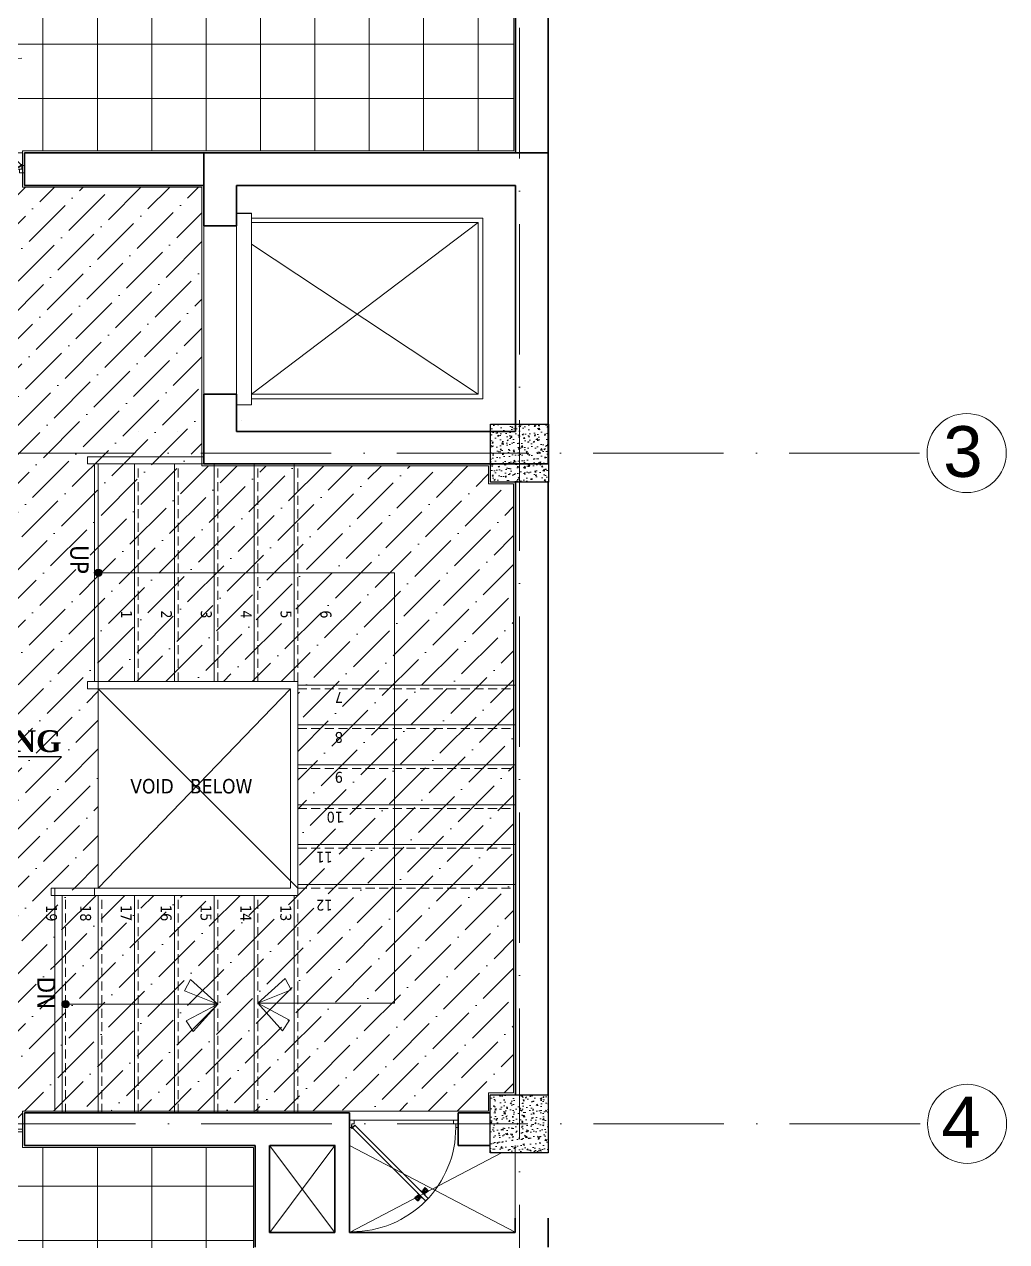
# Model space of a CAD drawing. Header units: inches. Extents: x 10755 to 33653, y -10992 to 10708.
# Drawn here: x 28651.3 to 28922.3, y -760.6 to -424.8 of the extents above; entities that cross this region are included whole.
import ezdxf

# ---------------------------------------------------------------- set-up
doc = ezdxf.new("R2010")
doc.units = ezdxf.units.IN
doc.header["$MEASUREMENT"] = 0
doc.linetypes.add('ACAD_ISO10W100', pattern=[18, 12, -3, 0, -3])
doc.linetypes.add('HIDDEN', pattern=[0.375, 0.25, -0.125])
for name, color, linetype, lineweight in [('arrow line', 54, 'Continuous', 9), ('centerline', 9, 'ACAD_ISO10W100', 5), ('col', 1, 'Continuous', 30), ('DIMINSION', 5, 'Continuous', 15), ('door', 15, 'Continuous', 18), ('hatch', 33, 'Continuous', 5), ('hatch room', 33, 'Continuous', 9), ('hatch- rcc', 252, 'Continuous', 5), ('hatch1', 9, 'Continuous', 5), ('L1 furnitures', 252, 'Continuous', 9), ('Pillar', 11, 'Continuous', 25), ('PLASTER', 50, 'Continuous', 9), ('PUERTAS', 7, 'Continuous', 0), ('railing', 33, 'Continuous', 15), ('STAIRCASE', 143, 'Continuous', 15), ('title text 1', 113, 'Continuous', 25), ('tread hidden', 200, 'HIDDEN', 9), ('wall', 1, 'Continuous', 35), ('win sec', 161, 'Continuous', 9)]:
    doc.layers.add(name, color=color, linetype=linetype, lineweight=lineweight)
doc.layers.add('T-TEXT', color=230, linetype='Continuous')
doc.layers.add('text 100', color=4, linetype='Continuous')
doc.layers.get('DIMINSION').off()
doc.styles.add('Prajwal', font='stylu.ttf', dxfattribs={"height": 9})
doc.styles.get("Standard").update_dxf_attribs({"font": 'arial.ttf'})
doc.styles.add('suren', font='times.ttf', dxfattribs={"height": 4})
pattern_1 = [(45, (14558.4345, -12144.6764), (2.9831067, 10.938058), [14.0625, -2.8125, 0, -2.8125])]

# ---------------------------------------------------------------- blocks, each defined once
blk = doc.blocks.new('EWEWRTT')
at = {"layer": 'centerline', "ltscale": 3}
for p, q in [((176719.8, -3623.43), (176719.8, -4988.85)), ((176830.19, -4119.4), (176184.84, -4119.4)), ((176830.31, -4304.4), (176184.95, -4304.4))]:
    blk.add_line(p, q, dxfattribs=at)
at = {"layer": 'centerline', "linetype": 'Continuous'}
for centre in [(176843.16, -4119.4), (176843.28, -4304.4)]:
    blk.add_circle(centre, 10.91, dxfattribs=at)
at = {"layer": 'T-TEXT', "ltscale": 100, "char_height": 14, "width": 12.944, "attachment_point": 3, "style": 'suren'}
for s, insert in [('{\\fArial|b0|i0|c0|p34;3}', (176847.57, -4111.96)), ('{\\fArial|b0|i0|c0|p34;4}', (176847.05, -4296.96))]:
    blk.add_mtext(s, dxfattribs=dict(at, insert=insert))
blk = doc.blocks.new('ETERWEWE')
at = {"layer": 'hatch- rcc', "linetype": 'Continuous', "ltscale": 30}
h = blk.add_hatch(dxfattribs=at)
h.set_pattern_fill('AR-CONC', color=256, scale=0.5, style=0)
h.set_pattern_definition([(50, (0, 0), (3.586300913, -0.313760675), [0.375, -4.125]), (355, (0, 0), (-0.69375667, 3.76096067), [0.3, -3.3]), (100.4514445, (0.299, -0.026), (2.89254423, 3.447199955), [0.31870096, -3.50571056]), (46.1842, (0, 1), (5.33620665, -0.8275964), [0.5625, -6.1875]), (96.6356355, (0.4447, 0.931), (4.67330973, 4.870593), [0.47805171, -5.2585688]), (351.184164, (0, 1), (4.67330973, 4.870593), [0.45, -4.95]), (21, (0.5, 0.75), (2.98453526, -2.013094453), [0.375, -4.125]), (326, (0.5, 0.75), (1.21657666, 3.625750225), [0.3, -3.3]), (71.4514447, (0.7487, 0.5822), (4.20111188, 1.612655764), [0.31870095, -3.50571056]), (37.5, (0, 0), (0.060799277, 1.664469269), [0, -3.26, 0, -3.35, 0, -3.3125]), (7.5, (0, 0), (1.315347687, 1.97205856), [0, -1.91, 0, -3.185, 0, -1.2625]), (327.5, (-1.115, 0), (2.669112181, -0.112774359), [0, -1.25, 0, -3.9, 0, -5.175]), (317.5, (-1.615, 0), (2.915930847, 0.50052491), [0, -1.625, 0, -2.59, 0, -3.675])])
h.paths.add_polyline_path([(159423.23, -3794.58), (159439.23, -3794.58), (159439.23, -3778.58), (159423.23, -3778.58)])
at = {"layer": 'col', "linetype": 'Continuous', "ltscale": 30}
blk.add_lwpolyline([(159423.23, -3794.58), (159423.23, -3778.58), (159439.23, -3778.58), (159439.23, -3794.58), (159423.23, -3794.58)], dxfattribs=at)
blk = doc.blocks.new('wewerrr')
at = {"layer": 'DIMINSION', "linetype": 'Continuous'}
for p in [(17288.57, -332.81), (17288.57, -332.81), (17288.49, -517.81), (17288.49, -517.81)]:
    blk.add_blockref('ETERWEWE', p, dxfattribs=at)
blk = doc.blocks.new('A$C03EF3246')
at = {"layer": 'arrow line'}
for q in [(-16.37, -1.02), (-1.99, -1.02)]:
    blk.add_line((-9.18, 6.21), q, dxfattribs=at)
for points in [[(-16.37, -1.02), (-13.34, -2.78), (-9.18, 6.21)], [(-1.99, -1.02), (-5.01, -2.78), (-9.18, 6.21)]]:
    blk.add_lwpolyline(points, dxfattribs=at)
blk = doc.blocks.new('rwewrwe')
at = {"layer": 'railing', "linetype": 'Continuous', "ltscale": 30}
blk.add_line((179366.88, -4040.04), (179367.88, -4040.04), dxfattribs=at)
at = {"layer": 'STAIRCASE', "linetype": 'Continuous', "ltscale": 30}
for p, q in [((179345.86, -4031.04), (179345.86, -4031.04)), ((179356.86, -4031.04), (179356.86, -4031.04))]:
    blk.add_line(p, q, dxfattribs=at)
at = {"layer": 'wall', "color": 7, "ltscale": 30}
for p, q in [((179363.96, -3954.19), (179363.96, -3974.31)), ((179458.96, -3954.19), (179363.96, -3954.19)), ((179458.96, -3963.19), (179458.96, -3954.19)), ((179372.96, -3963.19), (179372.96, -3974.31)), ((179372.96, -3963.19), (179449.96, -3963.19)), ((179449.96, -3963.19), (179449.96, -4031.04)), ((179458.96, -4040.04), (179458.96, -3963.19)), ((179363.96, -3974.31), (179372.96, -3974.31)), ((179363.96, -4020.79), (179363.96, -4040.04)), ((179372.96, -4020.79), (179363.96, -4020.79)), ((179372.96, -4020.79), (179372.96, -4031.04)), ((179372.96, -4031.04), (179449.96, -4031.04)), ((179458.96, -4040.04), (179363.96, -4040.04))]:
    blk.add_line(p, q, dxfattribs=at)
at = {"layer": 'wall', "color": 7}
blk.add_line((179372.96, -4020.79), (179363.96, -4020.79), dxfattribs=at)
at = {"layer": 'win sec', "color": 7}
for p, q in [((179377.14, -3970.9), (179372.96, -3970.9)), ((179377.14, -4023.75), (179377.14, -3970.9)), ((179377.14, -3972.19), (179440.96, -3972.19)), ((179440.96, -4022.04), (179440.96, -3972.19)), ((179363.96, -3974.31), (179363.96, -4021.66)), ((179372.96, -3974.31), (179372.96, -4021.66)), ((179377.14, -3973.44), (179439.71, -3973.44)), ((179377.14, -4020.79), (179439.71, -3973.44)), ((179439.71, -4020.79), (179439.71, -3973.44)), ((179377.14, -3979.44), (179439.71, -4020.79)), ((179377.14, -4020.79), (179439.71, -4020.79)), ((179377.14, -4022.04), (179440.96, -4022.04)), ((179372.96, -4023.75), (179377.14, -4023.75)), ((179374.4, -4028.04), (179374.4, -4028.03))]:
    blk.add_line(p, q, dxfattribs=at)
blk = doc.blocks.new('AEYRRR')
at = {"layer": 'door', "color": 2}
for p, q in [((190590.62, 10549.99), (190611.32, 10570.69)), ((190612.02, 10569.98), (190611.32, 10570.69)), ((190627.5, 10569.98), (190628.2, 10570.69)), ((190648.9, 10549.99), (190628.2, 10570.69)), ((190612.02, 10569.98), (190591.28, 10549.24)), ((190608.56, 10570.15), (190608.54, 10570.16)), ((190611.49, 10567.22), (190611.5, 10567.21)), ((190627.5, 10569.98), (190648.25, 10549.24)), ((190628.04, 10567.22), (190628.03, 10567.21)), ((190630.97, 10570.15), (190630.98, 10570.16)), ((190589.76, 10549.88), (190589.76, 10547.83)), ((190590.38, 10549.88), (190589.76, 10549.88)), ((190591.13, 10547.83), (190589.76, 10547.83)), ((190590.38, 10549.13), (190590.38, 10549.92)), ((190590.45, 10549.13), (190590.38, 10549.13)), ((190590.45, 10549.13), (190590.45, 10549.89)), ((190590.45, 10548.86), (190590.45, 10549.13)), ((190591.13, 10548.86), (190590.45, 10548.86)), ((190591.11, 10549.4), (190590.57, 10549.94)), ((190591.16, 10549.45), (190590.6, 10550.01)), ((190591.16, 10549.45), (190591.11, 10549.4)), ((190591.28, 10549.24), (190591.11, 10549.4)), ((190591.13, 10547.83), (190591.13, 10548.86)), ((190648.25, 10549.24), (190648.42, 10549.4)), ((190648.37, 10549.45), (190648.93, 10550.01)), ((190648.37, 10549.45), (190648.42, 10549.4)), ((190648.4, 10547.83), (190648.4, 10548.86)), ((190648.4, 10548.86), (190649.08, 10548.86)), ((190648.4, 10547.83), (190649.76, 10547.83)), ((190648.42, 10549.4), (190648.96, 10549.94)), ((190649.08, 10549.13), (190649.08, 10549.89)), ((190649.08, 10548.86), (190649.08, 10549.13)), ((190649.08, 10549.13), (190649.15, 10549.13)), ((190649.15, 10549.13), (190649.15, 10549.92)), ((190649.15, 10549.88), (190649.76, 10549.88)), ((190649.76, 10549.88), (190649.76, 10547.83))]:
    blk.add_line(p, q, dxfattribs=at)
at = {"layer": 'door', "color": 8}
for p, q in [((190608.67, 10570.29), (190608.8, 10570.42)), ((190608.81, 10570.4), (190608.8, 10570.42)), ((190609.55, 10569.64), (190608.85, 10570.39)), ((190609.67, 10569.76), (190609, 10570.53)), ((190609.77, 10569.86), (190609.12, 10570.66)), ((190609.81, 10569.91), (190609.18, 10570.7)), ((190629.71, 10569.91), (190630.35, 10570.7)), ((190629.76, 10569.86), (190630.41, 10570.66)), ((190629.85, 10569.76), (190630.53, 10570.53)), ((190629.97, 10569.64), (190630.68, 10570.39)), ((190630.71, 10570.4), (190630.73, 10570.42)), ((190630.86, 10570.29), (190630.73, 10570.42)), ((190609.05, 10569.15), (190608.26, 10569.78)), ((190609.1, 10569.19), (190608.3, 10569.84)), ((190609.2, 10569.29), (190608.43, 10569.96)), ((190608.67, 10570.29), (190608.54, 10570.16)), ((190609.32, 10569.4), (190608.57, 10570.11)), ((190609.16, 10568.62), (190609.44, 10569.06)), ((190609.38, 10569.17), (190609.28, 10569.26)), ((190609.4, 10569.19), (190609.3, 10569.28)), ((190609.34, 10568.8), (190609.51, 10569.12)), ((190609.44, 10569.23), (190609.35, 10569.33)), ((190609.51, 10569.3), (190609.41, 10569.39)), ((190609.53, 10568.99), (190609.58, 10569.19)), ((190609.66, 10569.45), (190609.57, 10569.55)), ((190609.73, 10569.52), (190609.63, 10569.61)), ((190609.69, 10569.15), (190609.65, 10569.27)), ((190609.77, 10569.56), (190609.68, 10569.66)), ((190609.81, 10569.27), (190609.69, 10569.31)), ((190609.79, 10569.58), (190609.7, 10569.68)), ((190609.97, 10569.43), (190609.77, 10569.38)), ((190610.16, 10569.62), (190609.84, 10569.45)), ((190610.34, 10569.8), (190609.9, 10569.52)), ((190609.96, 10567.82), (190610.39, 10568.1)), ((190610.14, 10568), (190610.46, 10568.17)), ((190610.33, 10568.19), (190610.53, 10568.24)), ((190610.48, 10568.35), (190610.61, 10568.32)), ((190610.48, 10567.71), (190611.12, 10566.92)), ((190610.51, 10568.04), (190610.6, 10567.94)), ((190610.53, 10568.06), (190610.62, 10567.96)), ((190610.53, 10567.76), (190611.18, 10566.96)), ((190610.57, 10568.1), (190610.67, 10568.01)), ((190610.61, 10568.48), (190610.64, 10568.35)), ((190610.62, 10567.86), (190611.3, 10567.09)), ((190610.64, 10568.17), (190610.73, 10568.08)), ((190610.77, 10568.63), (190610.72, 10568.43)), ((190610.74, 10567.98), (190611.45, 10567.23)), ((190610.96, 10568.82), (190610.79, 10568.5)), ((190610.79, 10568.32), (190610.89, 10568.23)), ((190611.14, 10569), (190610.86, 10568.57)), ((190610.86, 10568.39), (190610.95, 10568.29)), ((190610.9, 10568.43), (190611, 10568.34)), ((190610.92, 10568.45), (190611.02, 10568.36)), ((190610.98, 10568.21), (190611.73, 10567.51)), ((190611.1, 10568.34), (190611.87, 10567.66)), ((190611.2, 10568.43), (190612, 10567.78)), ((190611.25, 10568.48), (190612.04, 10567.84)), ((190611.63, 10567.33), (190611.5, 10567.21)), ((190611.63, 10567.33), (190611.75, 10567.46)), ((190611.74, 10567.47), (190611.75, 10567.46)), ((190628.28, 10568.48), (190627.49, 10567.84)), ((190628.33, 10568.43), (190627.53, 10567.78)), ((190628.43, 10568.34), (190627.65, 10567.66)), ((190627.79, 10567.47), (190627.77, 10567.46)), ((190627.9, 10567.33), (190627.77, 10567.46)), ((190628.55, 10568.21), (190627.8, 10567.51)), ((190627.9, 10567.33), (190628.03, 10567.21)), ((190628.78, 10567.98), (190628.08, 10567.23)), ((190628.9, 10567.86), (190628.22, 10567.09)), ((190629, 10567.76), (190628.35, 10566.96)), ((190628.39, 10569), (190628.67, 10568.57)), ((190629.04, 10567.71), (190628.41, 10566.92)), ((190628.61, 10568.45), (190628.51, 10568.36)), ((190628.63, 10568.43), (190628.53, 10568.34)), ((190628.57, 10568.82), (190628.73, 10568.5)), ((190628.67, 10568.39), (190628.57, 10568.29)), ((190628.74, 10568.32), (190628.64, 10568.23)), ((190628.76, 10568.63), (190628.81, 10568.43)), ((190628.89, 10568.17), (190628.79, 10568.08)), ((190628.96, 10568.1), (190628.86, 10568.01)), ((190628.91, 10568.48), (190628.88, 10568.35)), ((190629, 10568.06), (190628.91, 10567.96)), ((190629.04, 10568.35), (190628.92, 10568.32)), ((190629.02, 10568.04), (190628.93, 10567.94)), ((190629.2, 10568.19), (190629, 10568.24)), ((190629.39, 10568), (190629.07, 10568.17)), ((190629.57, 10567.82), (190629.13, 10568.1)), ((190629.19, 10569.8), (190629.62, 10569.52)), ((190629.37, 10569.62), (190629.69, 10569.45)), ((190629.56, 10569.43), (190629.76, 10569.38)), ((190629.71, 10569.27), (190629.84, 10569.31)), ((190629.73, 10569.58), (190629.83, 10569.68)), ((190629.76, 10569.56), (190629.85, 10569.66)), ((190629.8, 10569.52), (190629.89, 10569.61)), ((190629.84, 10569.15), (190629.87, 10569.27)), ((190629.87, 10569.45), (190629.96, 10569.55)), ((190630, 10568.99), (190629.95, 10569.19)), ((190630.02, 10569.3), (190630.11, 10569.39)), ((190630.19, 10568.8), (190630.02, 10569.12)), ((190630.09, 10569.23), (190630.18, 10569.33)), ((190630.37, 10568.62), (190630.09, 10569.06)), ((190630.13, 10569.19), (190630.22, 10569.28)), ((190630.15, 10569.17), (190630.25, 10569.26)), ((190630.21, 10569.4), (190630.96, 10570.11)), ((190630.33, 10569.29), (190631.1, 10569.96)), ((190630.42, 10569.19), (190631.23, 10569.84)), ((190630.48, 10569.15), (190631.27, 10569.78)), ((190630.86, 10570.29), (190630.98, 10570.16))]:
    blk.add_line(p, q, dxfattribs=at)
at = {"layer": 'door', "color": 1}
for p, q in [((190609.06, 10570.65), (190608.69, 10570.27)), ((190609.14, 10570.68), (190608.71, 10570.25)), ((190609.09, 10570.63), (190609.06, 10570.65)), ((190609.8, 10569.98), (190609.24, 10570.67)), ((190629.72, 10569.98), (190630.29, 10570.67)), ((190630.39, 10570.68), (190630.82, 10570.25)), ((190630.44, 10570.63), (190630.46, 10570.65)), ((190630.46, 10570.65), (190630.84, 10570.27)), ((190608.28, 10569.82), (190608.71, 10570.25)), ((190608.98, 10569.16), (190608.29, 10569.72)), ((190608.31, 10569.9), (190608.69, 10570.27)), ((190608.33, 10569.87), (190608.31, 10569.9)), ((190609.07, 10569.16), (190609.44, 10569.52)), ((190609.09, 10568.56), (190609.35, 10568.96)), ((190609.09, 10568.46), (190609.09, 10568.46)), ((190609.17, 10569.25), (190609.17, 10569.25)), ((190609.27, 10569.25), (190609.49, 10569.47)), ((190609.37, 10569.16), (190609.27, 10569.26)), ((190609.35, 10568.96), (190609.35, 10568.96)), ((190609.36, 10569.15), (190609.59, 10569.37)), ((190609.36, 10569.06), (190609.36, 10569.05)), ((190609.8, 10569.89), (190609.44, 10569.52)), ((190609.71, 10569.69), (190609.49, 10569.47)), ((190609.81, 10569.6), (190609.59, 10569.37)), ((190609.8, 10569.59), (190609.7, 10569.69)), ((190609.71, 10569.79), (190609.71, 10569.79)), ((190609.8, 10567.76), (190609.8, 10567.75)), ((190609.9, 10569.6), (190609.91, 10569.6)), ((190609.9, 10567.75), (190610.3, 10568.01)), ((190610.4, 10569.87), (190610, 10569.61)), ((190610, 10569.61), (190610, 10569.61)), ((190610.3, 10568.01), (190610.3, 10568.02)), ((190610.4, 10568.02), (190610.39, 10568.02)), ((190610.49, 10568.02), (190610.71, 10568.25)), ((190610.5, 10569.87), (190610.5, 10569.87)), ((190610.5, 10567.73), (190610.86, 10568.1)), ((190610.5, 10568.03), (190610.59, 10567.94)), ((190610.5, 10567.64), (190611.06, 10566.95)), ((190610.59, 10567.93), (190610.81, 10568.15)), ((190610.59, 10567.83), (190610.59, 10567.83)), ((190610.94, 10568.47), (190610.71, 10568.25)), ((190611.03, 10568.37), (190610.81, 10568.15)), ((190611.23, 10568.46), (190610.86, 10568.1)), ((190610.93, 10568.46), (190611.02, 10568.37)), ((190610.95, 10568.66), (190610.94, 10568.66)), ((190610.94, 10568.56), (190610.94, 10568.57)), ((190611.21, 10569.06), (190610.95, 10568.66)), ((190611.13, 10568.37), (190611.13, 10568.37)), ((190611.16, 10566.94), (190611.59, 10567.37)), ((190611.2, 10569.16), (190611.21, 10569.16)), ((190611.21, 10566.99), (190611.24, 10566.97)), ((190611.24, 10566.97), (190611.61, 10567.35)), ((190611.32, 10568.46), (190612.01, 10567.9)), ((190612.02, 10567.8), (190611.59, 10567.37)), ((190611.99, 10567.72), (190611.61, 10567.35)), ((190611.97, 10567.75), (190611.99, 10567.72)), ((190627.51, 10567.8), (190627.94, 10567.37)), ((190628.21, 10568.46), (190627.52, 10567.9)), ((190627.56, 10567.75), (190627.54, 10567.72)), ((190627.54, 10567.72), (190627.91, 10567.35)), ((190628.29, 10566.97), (190627.91, 10567.35)), ((190628.37, 10566.94), (190627.94, 10567.37)), ((190628.32, 10566.99), (190628.29, 10566.97)), ((190628.3, 10568.46), (190628.66, 10568.1)), ((190628.32, 10569.16), (190628.32, 10569.16)), ((190628.32, 10569.06), (190628.58, 10568.66)), ((190628.4, 10568.37), (190628.4, 10568.37)), ((190629.03, 10567.64), (190628.47, 10566.95)), ((190628.6, 10568.46), (190628.5, 10568.37)), ((190628.5, 10568.37), (190628.72, 10568.15)), ((190628.58, 10568.66), (190628.58, 10568.66)), ((190628.58, 10568.56), (190628.59, 10568.57)), ((190628.59, 10568.47), (190628.81, 10568.25)), ((190629.03, 10567.73), (190628.66, 10568.1)), ((190628.94, 10567.93), (190628.72, 10568.15)), ((190629.04, 10568.02), (190628.81, 10568.25)), ((190629.03, 10568.03), (190628.93, 10567.94)), ((190628.93, 10567.83), (190628.94, 10567.83)), ((190629.02, 10569.87), (190629.03, 10569.87)), ((190629.13, 10569.87), (190629.52, 10569.61)), ((190629.13, 10568.02), (190629.13, 10568.02)), ((190629.23, 10568.01), (190629.23, 10568.02)), ((190629.63, 10567.75), (190629.23, 10568.01)), ((190629.52, 10569.61), (190629.53, 10569.61)), ((190629.63, 10569.6), (190629.62, 10569.6)), ((190629.72, 10569.6), (190629.94, 10569.37)), ((190629.73, 10567.76), (190629.72, 10567.75)), ((190629.73, 10569.89), (190630.09, 10569.52)), ((190629.73, 10569.59), (190629.82, 10569.69)), ((190629.82, 10569.79), (190629.82, 10569.79)), ((190629.82, 10569.69), (190630.04, 10569.47)), ((190630.17, 10569.15), (190629.94, 10569.37)), ((190630.26, 10569.25), (190630.04, 10569.47)), ((190630.45, 10569.16), (190630.09, 10569.52)), ((190630.16, 10569.16), (190630.25, 10569.26)), ((190630.17, 10569.06), (190630.17, 10569.05)), ((190630.18, 10568.96), (190630.17, 10568.96)), ((190630.44, 10568.56), (190630.18, 10568.96)), ((190630.36, 10569.25), (190630.36, 10569.25)), ((190630.43, 10568.46), (190630.44, 10568.46)), ((190630.55, 10569.16), (190631.24, 10569.72)), ((190631.25, 10569.82), (190630.82, 10570.25)), ((190631.22, 10569.9), (190630.84, 10570.27)), ((190631.19, 10569.87), (190631.22, 10569.9))]:
    blk.add_line(p, q, dxfattribs=at)
at = {"layer": 'door', "color": 2}
for centre, radius in [((190590.46, 10550.02), 0.133), ((190590.46, 10550.02), 0.0643), ((190649.06, 10550.02), 0.133), ((190649.06, 10550.02), 0.0643)]:
    blk.add_circle(centre, radius, dxfattribs=at)
at = {"layer": 'door', "color": 8}
for centre, start, end in [((190590.46, 10550.02), 4.2752, 90.0333), ((190649.06, 10550.02), 89.9667, 175.7248)]:
    blk.add_arc(centre, 29.38, start, end, dxfattribs=at)
at = {"layer": 'door', "color": 1}
for centre, start, end in [((190609.19, 10570.63), 38.9236, 135), ((190630.34, 10570.63), 45, 141.0764), ((190609.02, 10569.21), 231.0764, 315), ((190609.14, 10568.51), 135, 225), ((190609.22, 10569.3), 225, 315), ((190609.41, 10569.1), 135, 219.7428), ((190609.31, 10569.01), 315, 39.7428), ((190609.66, 10569.74), 315, 45), ((190609.75, 10569.94), 315, 38.9236), ((190609.85, 10567.8), 225, 315), ((190609.86, 10569.55), 50.2572, 135), ((190609.95, 10569.65), 230.2572, 315), ((190610.35, 10567.97), 50.2572, 135), ((190610.45, 10569.82), 45, 135), ((190610.44, 10568.07), 230.2572, 315), ((190610.55, 10567.69), 135, 218.9236), ((190610.64, 10567.88), 135, 225), ((190610.99, 10568.61), 135, 219.7428), ((190610.89, 10568.52), 315, 39.7428), ((190611.08, 10568.32), 45, 135), ((190611.16, 10569.11), 315, 45), ((190611.27, 10568.41), 51.0764, 135), ((190611.97, 10567.85), 315, 51.0764), ((190627.56, 10567.85), 128.9236, 225), ((190628.25, 10568.41), 45, 128.9236), ((190628.36, 10569.11), 135, 225), ((190628.45, 10568.32), 45, 135), ((190628.64, 10568.52), 140.2572, 225), ((190628.53, 10568.61), 320.2572, 45), ((190628.89, 10567.88), 315, 45), ((190629.08, 10569.82), 45, 135), ((190628.98, 10567.69), 321.0764, 45), ((190629.09, 10568.07), 225, 309.7428), ((190629.18, 10567.97), 45, 129.7428), ((190629.58, 10569.65), 225, 309.7428), ((190629.67, 10569.55), 45, 129.7428), ((190629.68, 10567.8), 225, 315), ((190629.78, 10569.94), 141.0764, 225), ((190629.87, 10569.74), 135, 225), ((190630.22, 10569.01), 140.2572, 225), ((190630.12, 10569.1), 320.2572, 45), ((190630.31, 10569.3), 225, 315), ((190630.39, 10568.51), 315, 45), ((190630.5, 10569.21), 225, 308.9236), ((190611.11, 10566.99), 218.9236, 315), ((190628.42, 10566.99), 225, 321.0764)]:
    blk.add_arc(centre, 0.0684, start, end, dxfattribs=at)
blk = doc.blocks.new('2ft6in')
at = {"layer": 'PUERTAS', "color": 2}
for p, q in [((0.84, 2.1), (21.02, 22.28)), ((21.71, 21.6), (1.47, 1.37)), ((18.33, 21.76), (18.31, 21.77)), ((21.71, 21.6), (21.02, 22.28)), ((21.18, 18.9), (21.2, 18.89)), ((0, 2), (0, 0)), ((0.6, 2), (0, 2)), ((1.33, 0), (0, 0)), ((0.6, 1.26), (0.6, 2.04)), ((0.67, 1.26), (0.6, 1.26)), ((0.67, 1.26), (0.67, 2.01)), ((0.67, 1), (0.67, 1.26)), ((1.33, 1), (0.67, 1)), ((1.31, 1.53), (0.79, 2.06)), ((1.36, 1.58), (0.81, 2.12)), ((1.36, 1.58), (1.31, 1.53)), ((1.47, 1.37), (1.31, 1.53)), ((1.33, 0), (1.33, 1)), ((28.67, 0), (28.67, 1)), ((28.67, 1), (29.33, 1)), ((28.67, 0), (30, 0)), ((29.33, 1), (29.33, 2)), ((29.33, 2), (30, 2)), ((30, 0), (30, 2))]:
    blk.add_line(p, q, dxfattribs=at)
at = {"layer": 'PUERTAS', "color": 8}
for p, q in [((18.81, 20.78), (18.04, 21.4)), ((18.86, 20.83), (18.08, 21.46)), ((18.95, 20.92), (18.2, 21.58)), ((18.44, 21.9), (18.31, 21.77)), ((19.07, 21.03), (18.34, 21.72)), ((18.44, 21.9), (18.56, 22.02)), ((18.58, 22.01), (18.56, 22.02)), ((19.3, 21.26), (18.61, 22)), ((19.42, 21.38), (18.75, 22.14)), ((19.51, 21.48), (18.88, 22.26)), ((18.91, 20.27), (19.19, 20.69)), ((19.55, 21.53), (18.93, 22.3)), ((19.13, 20.8), (19.03, 20.9)), ((19.15, 20.82), (19.05, 20.92)), ((19.09, 20.44), (19.25, 20.76)), ((19.19, 20.87), (19.1, 20.96)), ((19.25, 20.93), (19.16, 21.02)), ((19.28, 20.63), (19.32, 20.83)), ((19.4, 21.08), (19.31, 21.17)), ((19.47, 21.15), (19.38, 21.24)), ((19.43, 20.78), (19.4, 20.9)), ((19.51, 21.19), (19.42, 21.28)), ((19.55, 20.91), (19.43, 20.94)), ((19.53, 21.21), (19.44, 21.3)), ((19.7, 21.06), (19.51, 21.01)), ((19.89, 21.24), (19.58, 21.08)), ((20.07, 21.42), (19.64, 21.15)), ((20.48, 20.28), (20.44, 20.08)), ((20.67, 20.47), (20.51, 20.15)), ((20.85, 20.64), (20.57, 20.22)), ((19.69, 19.49), (20.12, 19.76)), ((19.87, 19.67), (20.18, 19.83)), ((20.06, 19.85), (20.25, 19.9)), ((20.21, 20), (20.33, 19.97)), ((20.21, 19.38), (20.83, 18.61)), ((20.23, 19.7), (20.32, 19.61)), ((20.25, 19.72), (20.34, 19.63)), ((20.25, 19.43), (20.88, 18.65)), ((20.29, 19.76), (20.38, 19.67)), ((20.33, 20.13), (20.36, 20.01)), ((20.34, 19.53), (21, 18.77)), ((20.36, 19.83), (20.45, 19.74)), ((20.46, 19.64), (21.14, 18.91)), ((20.5, 19.98), (20.6, 19.89)), ((20.57, 20.04), (20.66, 19.95)), ((20.61, 20.09), (20.7, 19.99)), ((20.63, 20.11), (20.72, 20.01)), ((20.69, 19.87), (21.42, 19.19)), ((20.81, 19.99), (21.56, 19.33)), ((20.9, 20.08), (21.68, 19.45)), ((20.95, 20.13), (21.72, 19.51)), ((21.32, 19.01), (21.2, 18.89)), ((21.32, 19.01), (21.44, 19.14)), ((21.43, 19.15), (21.44, 19.14)), ((0, 0), (30, 0))]:
    blk.add_line(p, q, dxfattribs=at)
at = {"layer": 'PUERTAS', "color": 1}
for p, q in [((18.06, 21.44), (18.48, 21.86)), ((18.74, 20.79), (18.06, 21.34)), ((18.08, 21.51), (18.45, 21.88)), ((18.11, 21.49), (18.08, 21.51)), ((18.82, 22.25), (18.45, 21.88)), ((18.9, 22.28), (18.48, 21.86)), ((18.84, 22.23), (18.82, 22.25)), ((18.83, 20.8), (19.18, 21.15)), ((18.84, 20.21), (19.1, 20.6)), ((18.92, 20.89), (18.93, 20.88)), ((19.54, 21.59), (18.99, 22.27)), ((19.02, 20.88), (19.24, 21.1)), ((19.12, 20.8), (19.03, 20.89)), ((19.1, 20.7), (19.11, 20.69)), ((19.1, 20.6), (19.1, 20.6)), ((19.11, 20.79), (19.33, 21.01)), ((19.54, 21.5), (19.18, 21.15)), ((19.45, 21.31), (19.24, 21.1)), ((19.55, 21.22), (19.33, 21.01)), ((19.45, 21.41), (19.45, 21.41)), ((19.54, 21.22), (19.45, 21.31)), ((19.64, 21.23), (19.64, 21.23)), ((19.74, 21.24), (19.73, 21.23)), ((20.12, 21.49), (19.74, 21.24)), ((20.22, 21.48), (20.22, 21.49)), ((20.66, 20.31), (20.65, 20.31)), ((20.65, 20.21), (20.65, 20.22)), ((20.91, 20.7), (20.66, 20.31)), ((20.91, 20.8), (20.91, 20.79)), ((18.85, 20.11), (18.84, 20.12)), ((19.53, 19.43), (19.54, 19.42)), ((19.64, 19.42), (20.02, 19.67)), ((20.02, 19.67), (20.03, 19.68)), ((20.12, 19.68), (20.12, 19.68)), ((20.21, 19.69), (20.43, 19.9)), ((20.22, 19.41), (20.57, 19.76)), ((20.22, 19.69), (20.31, 19.6)), ((20.22, 19.32), (20.76, 18.64)), ((20.31, 19.6), (20.52, 19.81)), ((20.31, 19.5), (20.31, 19.5)), ((20.65, 20.12), (20.43, 19.9)), ((20.74, 20.03), (20.52, 19.81)), ((20.93, 20.11), (20.57, 19.76)), ((20.64, 20.11), (20.73, 20.02)), ((20.84, 20.02), (20.83, 20.03)), ((20.86, 18.63), (21.28, 19.05)), ((20.91, 18.68), (20.94, 18.66)), ((20.94, 18.66), (21.31, 19.03)), ((21.02, 20.12), (21.7, 19.57)), ((21.7, 19.47), (21.28, 19.05)), ((21.67, 19.4), (21.31, 19.03)), ((21.65, 19.42), (21.67, 19.4))]:
    blk.add_line(p, q, dxfattribs=at)
at = {"layer": 'PUERTAS', "color": 2}
for radius in [0.129, 0.0627]:
    blk.add_circle((0.68, 2.14), radius, dxfattribs=at)
at = {"layer": 'PUERTAS', "color": 8}
blk.add_arc((0.68, 2.14), 28.65, 359.7285, 90.0333, dxfattribs=at)
at = {"layer": 'PUERTAS', "color": 1}
for centre, start, end in [((18.78, 20.84), 231.0764, 315), ((18.89, 20.16), 135, 225), ((18.94, 22.23), 38.9236, 135), ((18.97, 20.93), 225, 315), ((19.16, 20.74), 135, 219.7428), ((19.06, 20.65), 315, 39.7428), ((19.4, 21.36), 315, 45), ((19.49, 21.55), 315, 38.9236), ((19.6, 21.18), 50.2572, 135), ((19.68, 21.28), 230.2572, 315), ((20.17, 21.44), 45, 135), ((20.7, 20.26), 135, 219.7428), ((20.6, 20.17), 315, 39.7428), ((20.87, 20.75), 315, 45), ((19.59, 19.47), 225, 315), ((20.07, 19.63), 50.2572, 135), ((20.16, 19.73), 230.2572, 315), ((20.27, 19.36), 135, 218.9236), ((20.35, 19.55), 135, 225), ((20.78, 19.98), 45, 135), ((20.82, 18.68), 218.9236, 315), ((20.98, 20.07), 51.0764, 135), ((21.65, 19.52), 315, 51.0764)]:
    blk.add_arc(centre, 0.0667, start, end, dxfattribs=at)

msp = doc.modelspace()

# ---------------------------------------------------------------- hatches: boundary and pattern name
at = {"layer": 'hatch room'}
h = msp.add_hatch(dxfattribs=at)
h.set_pattern_fill('ANSI37', color=256, scale=120, angle=45, style=0)
h.set_pattern_definition([(90, (12291.467, -12130.303), (-15, 3e-15), []), (180, (12291.467, -12130.303), (-3e-15, -15), [])])
h.paths.add_polyline_path([(28591.833, -459.741), (28461.405, -459.741), (28461.405, -734.593), (28554.452, -734.718), (28554.452, -736.593), (28571.452, -736.593), (28571.452, -734.593), (28591.833, -734.593), (28591.833, -724.593), (28571.452, -724.593), (28571.452, -719.593), (28556.952, -719.593), (28556.952, -551.602), (28571.452, -551.595), (28571.452, -469.741), (28591.833, -469.741)], flags=16)
h.paths.add_polyline_path([(28571.452, -551.595), (28556.952, -551.602), (28556.952, -719.593), (28571.452, -719.593), (28571.452, -724.593), (28591.833, -724.593), (28591.833, -729.595), (28650.833, -729.595), (28650.833, -724.597), (28659.727, -724.597), (28659.727, -663.093), (28671.735, -663.093), (28671.728, -546.093), (28700.312, -546.093), (28700.312, -469.741), (28650.833, -469.741), (28650.833, -464.741), (28591.833, -464.741), (28591.833, -469.741), (28571.452, -469.741)], flags=16)
h.paths.add_polyline_path([(28571.452, -318.593), (28554.452, -318.593), (28554.452, -335.593), (28571.452, -335.593)], flags=16)
h.paths.add_polyline_path([(28571.452, -959.593), (28554.452, -959.593), (28554.452, -976.593), (28571.452, -976.593)], flags=16)
h.paths.add_polyline_path([(28571.452, -1151.593), (28554.452, -1151.593), (28554.452, -1168.593), (28571.452, -1168.593)], flags=16)
edge = h.paths.add_edge_path()
edge.add_line((28394.452, -1168.593), (28394.452, -1151.593))
edge.add_line((28394.452, -1151.593), (28387.452, -1151.593))
edge.add_line((28387.452, -1151.593), (28387.452, -995.593))
edge.add_line((28387.452, -995.593), (28406.452, -995.593))
edge.add_line((28406.452, -995.593), (28406.452, -961.593))
edge.add_line((28406.452, -961.593), (28394.452, -961.593))
edge.add_line((28394.452, -961.593), (28394.452, -959.593))
edge.add_line((28394.452, -959.593), (28387.452, -959.593))
edge.add_line((28387.452, -959.593), (28387.452, -736.593))
edge.add_line((28387.452, -736.593), (28394.452, -736.593))
edge.add_line((28394.452, -736.593), (28394.452, -719.593))
edge.add_line((28394.452, -719.593), (28387.452, -719.593))
edge.add_line((28387.452, -719.593), (28387.452, -551.593))
edge.add_line((28387.452, -551.593), (28394.452, -551.593))
edge.add_line((28394.452, -551.593), (28394.452, -534.593))
edge.add_line((28394.452, -534.593), (28387.452, -534.593))
edge.add_line((28387.452, -534.593), (28387.452, -335.593))
edge.add_line((28387.452, -335.593), (28394.452, -335.593))
edge.add_line((28394.452, -335.593), (28394.452, -318.593))
edge.add_line((28394.452, -318.593), (28387.452, -318.593))
edge.add_line((28387.452, -318.593), (28387.452, -185.593))
edge.add_line((28387.452, -185.593), (28394.454, -185.593))
edge.add_line((28394.454, -185.593), (28394.454, -175.593))
edge.add_line((28394.454, -175.593), (28406.452, -175.593))
edge.add_line((28406.452, -175.593), (28406.452, -148.593))
edge.add_line((28406.452, -148.593), (28387.452, -148.593))
edge.add_line((28387.452, -148.593), (28387.452, -118.593))
edge.add_line((28387.452, -118.593), (28559.452, -118.593))
edge.add_line((28559.452, -118.593), (28559.452, -168.593))
edge.add_line((28559.452, -168.593), (28554.454, -168.593))
edge.add_line((28554.454, -168.593), (28554.454, -185.593))
edge.add_line((28554.454, -185.593), (28571.454, -185.593))
edge.add_line((28571.454, -185.593), (28571.454, -178.593))
edge.add_line((28571.454, -178.593), (28779.399, -178.593))
edge.add_line((28779.399, -178.593), (28779.401, -185.593))
edge.add_line((28779.401, -185.593), (28786.379, -185.593))
edge.add_line((28786.379, -185.593), (28786.395, -318.593))
edge.add_line((28786.395, -318.593), (28779.399, -318.593))
edge.add_line((28779.399, -318.593), (28779.399, -335.593))
edge.add_line((28779.399, -335.593), (28786.405, -335.598))
edge.add_line((28786.405, -335.598), (28786.312, -459.741))
edge.add_line((28786.312, -459.741), (28650.833, -459.741))
edge.add_line((28650.833, -459.741), (28650.833, -469.741))
edge.add_line((28650.833, -469.741), (28700.312, -469.741))
edge.add_line((28700.312, -469.741), (28700.312, -546.093))
edge.add_line((28700.312, -546.093), (28671.728, -546.093))
edge.add_line((28671.728, -546.093), (28671.735, -663.093))
edge.add_line((28671.735, -663.093), (28659.727, -663.093))
edge.add_line((28659.727, -663.093), (28659.727, -724.597))
edge.add_line((28659.727, -724.597), (28650.833, -724.597))
edge.add_line((28650.833, -724.597), (28650.833, -734.597))
edge.add_line((28650.833, -734.597), (28714.501, -734.597))
edge.add_line((28714.501, -734.597), (28714.501, -762.593))
edge.add_line((28714.501, -762.593), (28786.333, -762.593))
edge.add_line((28786.333, -762.593), (28786.399, -959.593))
edge.add_line((28786.399, -959.593), (28779.399, -959.593))
edge.add_line((28779.399, -959.593), (28779.399, -976.593))
edge.add_line((28779.399, -976.593), (28786.397, -976.593))
edge.add_line((28786.397, -976.593), (28786.379, -1151.593))
edge.add_line((28786.379, -1151.593), (28779.399, -1151.593))
edge.add_line((28779.399, -1151.593), (28779.399, -1168.593))
edge.add_line((28779.399, -1168.593), (28786.399, -1168.593))
edge.add_line((28786.399, -1168.593), (28786.399, -1194.641))
edge.add_line((28786.399, -1194.641), (28770.399, -1194.641))
edge.add_line((28770.399, -1194.641), (28770.401, -1205.334))
edge.add_line((28770.401, -1205.334), (28747.401, -1205.334))
edge.add_line((28747.401, -1205.334), (28747.399, -1194.64))
edge.add_line((28747.399, -1194.64), (28737.399, -1194.64))
edge.add_line((28737.399, -1194.64), (28737.399, -1214.609))
edge.add_line((28737.399, -1214.609), (28436.452, -1214.609))
edge.add_line((28436.452, -1214.609), (28436.462, -1194.64))
edge.add_line((28436.462, -1194.64), (28426.462, -1194.64))
edge.add_line((28426.462, -1194.64), (28426.452, -1205.334))
edge.add_line((28426.452, -1205.334), (28403.452, -1205.334))
edge.add_line((28403.452, -1205.334), (28403.452, -1194.64))
edge.add_line((28403.452, -1194.64), (28387.454, -1194.64))
edge.add_line((28387.454, -1194.64), (28387.454, -1168.593))
edge.add_line((28387.454, -1168.593), (28394.454, -1168.593))
h = msp.add_hatch(dxfattribs=at)
h.set_pattern_fill('ANSI36', color=256, scale=45, style=0)
h.set_pattern_definition(pattern_1)
h.paths.add_polyline_path([(28571.452, -551.595), (28556.952, -551.602), (28556.952, -719.593), (28571.452, -719.593), (28571.452, -724.593), (28591.833, -724.593), (28591.833, -729.595), (28650.833, -729.595), (28650.833, -724.597), (28659.727, -724.597), (28659.727, -663.093), (28671.735, -663.093), (28671.728, -546.093), (28700.312, -546.093), (28700.312, -469.741), (28650.833, -469.741), (28650.833, -464.741), (28591.833, -464.741), (28591.833, -469.741), (28571.452, -469.741)])
h = msp.add_hatch(dxfattribs=at)
h.set_pattern_fill('ANSI36', color=256, scale=45, style=0)
h.set_pattern_definition(pattern_1)
h.paths.add_polyline_path([(28671.638, -663.115), (28671.715, -663.117), (28671.715, -663.115)])
h.paths.add_polyline_path([(28670.727, -665.095), (28670.727, -663.113), (28659.727, -663.093), (28659.727, -724.593), (28779.32, -724.593), (28779.32, -719.595), (28786.286, -719.595), (28786.286, -551.593), (28779.399, -551.593), (28779.399, -546.593), (28700.312, -546.593), (28700.312, -546.093), (28671.73, -546.093), (28671.73, -606.079), (28671.732, -606.079), (28671.732, -606.081), (28726.728, -606.095), (28726.728, -665.095)])
at = {"layer": 'Pillar', "ltscale": 100}
h = msp.add_hatch(color=256, dxfattribs=at)
edge = h.paths.add_edge_path()
edge.add_ellipse((28671.728, -576.084), major_axis=(0.707, 0.707), ratio=1, start_angle=315, end_angle=495)
edge.add_ellipse((28671.728, -576.084), major_axis=(0.707, 0.707), ratio=1, start_angle=135, end_angle=315)
h = msp.add_hatch(color=256, dxfattribs=at)
edge = h.paths.add_edge_path()
edge.add_ellipse((28671.728, -576.086), major_axis=(0.707, 0.707), ratio=1, start_angle=135, end_angle=495)
h = msp.add_hatch(color=256, dxfattribs=at)
edge = h.paths.add_edge_path()
edge.add_ellipse((28662.727, -695.091), major_axis=(0.707, 0.707), ratio=1, start_angle=315, end_angle=495)
edge.add_ellipse((28662.727, -695.091), major_axis=(0.707, 0.707), ratio=1, start_angle=135, end_angle=315)
h = msp.add_hatch(color=256, dxfattribs=at)
edge = h.paths.add_edge_path()
edge.add_ellipse((28662.727, -695.093), major_axis=(0.707, 0.707), ratio=1, start_angle=135, end_angle=495)

# ---------------------------------------------------------------- linework, layer by layer
at = {"layer": 'arrow line'}
for p, q in [((28671.728, -576.086), (28753.433, -576.086)), ((28753.433, -576.086), (28753.433, -694.865)), ((28753.433, -694.865), (28715.727, -694.865)), ((28662.727, -695.093), (28704.727, -695.093))]:
    msp.add_line(p, q, dxfattribs=at)
at = {"layer": 'hatch', "linetype": 'Continuous', "ltscale": 30}
for p, q in [((28719.001, -734.104), (28737.001, -758.093)), ((28737.001, -734.092), (28719.085, -758.093)), ((28786.742, -758.01), (28741.001, -734.093)), ((28741.001, -758.093), (28782.937, -736.093))]:
    msp.add_line(p, q, dxfattribs=at)
at = {"layer": 'hatch1', "linetype": 'Continuous', "ltscale": 30}
for p, q in [((28671.732, -608.079), (28671.715, -663.115)), ((28724.728, -608.093), (28671.715, -663.115)), ((28726.727, -663.093), (28671.732, -608.078))]:
    msp.add_line(p, q, dxfattribs=at)
at = {"layer": 'L1 furnitures', "color": 7, "linetype": 'Continuous', "ltscale": 30}
for p, q in [((28786.742, -758.01), (28786.742, -734.084)), ((28762.742, -758.01), (28786.742, -758.01))]:
    msp.add_line(p, q, dxfattribs=at)
at = {"layer": 'Pillar', "ltscale": 100}
for centre in [(28671.728, -576.086), (28662.727, -695.093)]:
    msp.add_circle(centre, 1, dxfattribs=at)
at = {"layer": 'PLASTER'}
for points in [[(28786.405, -335.598), (28786.312, -459.741), (28650.833, -459.741), (28650.833, -469.741), (28700.312, -469.741), (28700.312, -546.093), (28671.728, -546.093), (28671.735, -663.093), (28659.727, -663.093), (28659.727, -724.597), (28650.833, -724.597), (28650.833, -734.597), (28714.501, -734.597), (28714.501, -762.593), (28786.333, -762.593), (28786.399, -959.593), (28779.399, -959.593), (28779.399, -976.593)], [(28571.452, -551.595), (28556.952, -551.602), (28556.952, -719.593), (28571.452, -719.593), (28571.452, -724.593), (28591.833, -724.593), (28591.833, -729.595), (28650.833, -729.595), (28650.833, -724.597), (28659.727, -724.597), (28659.727, -663.093), (28671.735, -663.093), (28671.728, -546.093), (28700.312, -546.093), (28700.312, -469.741), (28650.833, -469.741), (28650.833, -464.741), (28591.833, -464.741), (28591.833, -469.741), (28571.452, -469.741), (28571.452, -551.595)]]:
    msp.add_lwpolyline(points, dxfattribs=at)
for points in [[(28671.73, -546.093), (28700.312, -546.093), (28700.312, -546.593), (28779.399, -546.593), (28779.399, -551.593), (28786.286, -551.593), (28786.286, -719.595), (28779.32, -719.595), (28779.32, -724.593), (28659.727, -724.593), (28659.727, -663.093), (28671.715, -663.115), (28671.732, -606.079), (28671.73, -606.079)], [(28671.727, -606.081), (28726.728, -606.095), (28726.728, -665.095), (28670.727, -665.095), (28670.727, -663.094), (28671.715, -663.117)]]:
    msp.add_lwpolyline(points, close=True, dxfattribs=at)
at = {"layer": 'railing', "linetype": 'Continuous', "ltscale": 30}
for p, q in [((28668.728, -546.093), (28668.728, -544.093)), ((28668.728, -544.093), (28700.812, -544.093)), ((28700.812, -546.093), (28668.728, -546.093)), ((28703.728, -546.093), (28704.728, -546.093)), ((28668.728, -608.078), (28668.728, -606.078)), ((28726.728, -606.093), (28668.728, -606.078)), ((28726.727, -665.093), (28726.728, -606.093)), ((28724.728, -608.093), (28668.728, -608.078)), ((28724.727, -663.093), (28724.728, -608.093)), ((28658.727, -665.093), (28658.727, -663.093)), ((28724.727, -663.093), (28658.727, -663.093)), ((28726.727, -665.093), (28658.727, -665.093))]:
    msp.add_line(p, q, dxfattribs=at)
at = {"layer": 'STAIRCASE', "linetype": 'Continuous', "ltscale": 30}
for p, q in [((28682.715, -537.093), (28682.715, -537.093)), ((28693.715, -537.093), (28693.715, -537.093)), ((28670.728, -606.079), (28670.728, -546.093)), ((28681.728, -606.082), (28681.728, -546.093)), ((28692.728, -606.085), (28692.728, -546.093)), ((28703.728, -606.088), (28703.728, -546.093)), ((28714.728, -606.091), (28714.728, -546.093)), ((28725.728, -606.093), (28725.728, -546.093)), ((28726.728, -607.093), (28786.728, -607.093)), ((28715.728, -608.093), (28715.728, -608.091)), ((28726.727, -618.093), (28786.728, -618.093)), ((28726.727, -629.093), (28786.728, -629.093)), ((28726.727, -640.093), (28786.728, -640.093)), ((28726.727, -651.093), (28786.728, -651.093)), ((28671.727, -663.102), (28671.727, -663.093)), ((28682.727, -663.093), (28682.727, -663.093)), ((28693.727, -663.093), (28693.727, -663.093)), ((28704.727, -663.093), (28704.727, -663.093)), ((28715.727, -663.093), (28715.727, -663.093)), ((28726.727, -662.093), (28786.728, -662.093)), ((28661.727, -725.093), (28661.727, -665.093)), ((28671.727, -725.093), (28671.727, -665.093)), ((28681.727, -725.093), (28681.727, -665.093)), ((28692.727, -725.093), (28692.727, -665.093)), ((28703.727, -725.093), (28703.727, -665.093)), ((28714.727, -725.093), (28714.727, -665.093)), ((28725.727, -725.093), (28725.727, -665.093)), ((28725.926, -725.093), (28726.004, -725.093))]:
    msp.add_line(p, q, dxfattribs=at)
at = {"layer": 'tread hidden', "ltscale": 10}
for p, q in [((28671.728, -606.079), (28671.728, -546.093)), ((28682.728, -606.082), (28682.728, -546.093)), ((28693.728, -606.085), (28693.728, -546.093)), ((28704.728, -606.088), (28704.728, -546.093)), ((28715.728, -606.091), (28715.728, -546.093)), ((28726.728, -606.093), (28726.728, -546.093)), ((28726.728, -608.093), (28786.728, -608.093)), ((28726.727, -619.093), (28786.728, -619.093)), ((28726.727, -630.093), (28786.728, -630.093)), ((28726.727, -641.093), (28786.728, -641.093)), ((28726.727, -652.093), (28786.728, -652.093)), ((28726.727, -663.093), (28786.728, -663.093)), ((28662.727, -725.093), (28662.727, -665.093)), ((28672.727, -725.093), (28672.727, -665.093)), ((28682.727, -725.093), (28682.727, -665.093)), ((28693.727, -725.093), (28693.727, -665.093)), ((28704.727, -725.093), (28704.727, -665.093)), ((28715.727, -725.093), (28715.727, -665.093)), ((28726.727, -725.093), (28726.727, -665.093))]:
    msp.add_line(p, q, dxfattribs=at)
at = {"layer": 'wall', "linetype": 'Continuous', "ltscale": 30}
for p, q in [((28786.812, -460.241), (28786.906, -335.093)), ((28795.854, -335.093), (28795.812, -460.241)), ((28651.333, -469.241), (28651.333, -460.241)), ((28700.812, -460.241), (28651.333, -460.241)), ((28651.333, -469.241), (28651.333, -460.241)), ((28700.812, -460.241), (28651.333, -460.241)), ((28700.812, -469.241), (28651.333, -469.241)), ((28700.812, -469.241), (28651.333, -469.241)), ((28786.856, -479.117), (28786.855, -479.117)), ((28786.82, -720.095), (28786.785, -551.095)), ((28786.82, -719.804), (28786.792, -550.804)), ((28795.82, -720.093), (28795.785, -551.093)), ((28795.82, -719.803), (28795.792, -550.803)), ((28699.728, -725.093), (28651.333, -725.093)), ((28651.333, -725.093), (28651.333, -734.093)), ((28651.333, -725.097), (28651.333, -734.097)), ((28741.001, -725.097), (28651.333, -725.097)), ((28741.001, -725.097), (28741.001, -758.093)), ((28771.001, -734.093), (28771.001, -725.093)), ((28771.001, -725.093), (28779.82, -725.093)), ((28715.001, -734.097), (28651.333, -734.097)), ((28715.001, -734.097), (28715.001, -762.093)), ((28719.001, -734.094), (28719.001, -758.093)), ((28719.094, -734.093), (28737.093, -734.093)), ((28719.094, -734.097), (28737.093, -734.097)), ((28737.001, -734.094), (28737.001, -758.093)), ((28771.001, -734.093), (28779.82, -734.093)), ((28737.001, -740.935), (28737.001, -746.105)), ((28786.742, -754.093), (28786.742, -758.093)), ((28795.82, -754.093), (28795.82, -762.093)), ((28719.001, -758.093), (28737.001, -758.093)), ((28741.001, -758.093), (28786.742, -758.093))]:
    msp.add_line(p, q, dxfattribs=at)
at = {"layer": 'wall', "color": 7, "ltscale": 30}
for p, q in [((28700.812, -460.241), (28700.812, -480.368)), ((28709.812, -469.241), (28709.812, -480.368)), ((28700.812, -480.368), (28709.812, -480.368)), ((28700.812, -526.841), (28700.812, -546.093)), ((28709.812, -526.841), (28700.812, -526.841)), ((28709.812, -526.841), (28709.812, -537.093))]:
    msp.add_line(p, q, dxfattribs=at)
at = {"layer": 'wall', "color": 7}
msp.add_line((28709.812, -526.841), (28700.812, -526.841), dxfattribs=at)
at = {"layer": 'wall', "color": 4, "linetype": 'Continuous', "lineweight": 15, "ltscale": 30}
msp.add_lwpolyline([(28671.732, -608.079), (28724.727, -608.079), (28724.727, -663.093), (28671.732, -663.093)], close=True, dxfattribs=at)
at = {"layer": 'win sec', "color": 7}
for p, q in [((28713.986, -476.96), (28709.812, -476.96)), ((28713.986, -529.802), (28713.986, -476.96)), ((28700.812, -480.368), (28700.812, -527.715)), ((28709.812, -480.368), (28709.812, -527.715)), ((28709.812, -529.802), (28713.986, -529.802)), ((28711.247, -534.093), (28711.247, -534.084))]:
    msp.add_line(p, q, dxfattribs=at)

# ---------------------------------------------------------------- block references
at = {"color": 3, "xscale": -1, "rotation": 180}
msp.add_blockref('2ft6in', (28741.001, -727.093), dxfattribs=at)
at = {"layer": 'STAIRCASE', "extrusion": (0, 0, -1), "zscale": -1, "rotation": 87.09630795632059}
msp.add_blockref('A$C03EF3246', (-28698.061, -686.243), dxfattribs=at)
at = {"layer": 'STAIRCASE', "rotation": 87.09630795799126}
msp.add_blockref('A$C03EF3246', (28722.393, -686.015), dxfattribs=at)
at = {"layer": 'wall', "linetype": 'Continuous', "ltscale": 30}
msp.add_blockref('EWEWRTT', (-147931.897, 3576.303), dxfattribs=at)
at = {"layer": 'wall', "linetype": 'Continuous'}
for name, p in [('wewerrr', (-147931.897, 3576.303)), ('rwewrwe', (-150663.15, 3493.944))]:
    msp.add_blockref(name, p, dxfattribs=at)
at = {"layer": 'wall'}
msp.add_blockref('AEYRRR', (-161998.43, -11013.601), dxfattribs=at)

# ---------------------------------------------------------------- texts
at = {"layer": 'text 100', "insert": (28615.934, -599.542), "char_height": 6, "width": 110.08563, "attachment_point": 2}
msp.add_mtext('\\A1;\\pxqc;{\\fTimes New Roman|b0|i0|c0|p18;STAIRCASE & CIRCULATION\\P\\pq*;\\fTimes New Roman|b1|i0|c0|p18;\\LMARBLE FLOORING}', dxfattribs=at)
at = {"layer": 'title text 1', "color": 7, "char_height": 5, "width": 6.821210263296961e-13, "attachment_point": 7, "rotation": 270, "style": 'Prajwal'}
for s, insert in [('\\pi-4.137;{\\fTahoma|b0|i0|c0|p34;UP}', (28663.937, -572.643)), ('\\pi-4.137;{\\fTahoma|b0|i0|c0|p34;DN}', (28654.916, -691.654))]:
    msp.add_mtext(s, dxfattribs=dict(at, insert=insert))
at = {"layer": 'title text 1', "char_height": 3, "width": 6.480149750132112e-13, "attachment_point": 1, "style": 'Prajwal'}
for s, insert, rotation in [('\\pi-2.903;{\\fTahoma|b0|i0|c0|p34;1}', (28681.024, -589.372), 270), ('\\pi-2.903;{\\fTahoma|b0|i0|c0|p34;2}', (28692.024, -589.372), 270), ('\\pi-2.903;{\\fTahoma|b0|i0|c0|p34;3}', (28703.024, -589.372), 270), ('\\pi-2.903;{\\fTahoma|b0|i0|c0|p34;4}', (28714.024, -589.381), 270), ('\\pi-2.903;{\\fTahoma|b0|i0|c0|p34;5}', (28725.024, -589.384), 270), ('\\pi-2.903;{\\fTahoma|b0|i0|c0|p34;6}', (28736.024, -589.372), 270), ('\\pi-2.903;{\\fTahoma|b0|i0|c0|p34;7}', (28736.317, -612.028), 180), ('\\pi-2.903;{\\fTahoma|b0|i0|c0|p34;8}', (28736.317, -623.029), 180), ('\\pi-2.903;{\\fTahoma|b0|i0|c0|p34;9}', (28736.317, -634.029), 180), ('\\pi-2.903;{\\fTahoma|b0|i0|c0|p34;10}', (28736.317, -645.029), 180), ('\\pi-6.48e-013,l6.48e-013;{\\fTahoma|b0|i0|c0|p34;11}', (28736.317, -656.029), 180), ('\\pi-2.903;{\\fTahoma|b0|i0|c0|p34;19}', (28660.327, -670.689), 270), ('\\pi-2.903;{\\fTahoma|b0|i0|c0|p34;18}', (28669.735, -670.689), 270), ('\\pi-2.903;{\\fTahoma|b0|i0|c0|p34;17}', (28680.946, -670.643), 270), ('\\pi-2.903;{\\fTahoma|b0|i0|c0|p34;16}', (28691.946, -670.643), 270), ('\\pi-2.903;{\\fTahoma|b0|i0|c0|p34;15}', (28702.946, -670.643), 270), ('\\pi-2.903;{\\fTahoma|b0|i0|c0|p34;14}', (28713.946, -670.643), 270), ('\\pi-2.903;{\\fTahoma|b0|i0|c0|p34;13}', (28724.946, -670.643), 270), ('\\pi-6.48e-013,l6.48e-013;{\\fTahoma|b0|i0|c0|p34;12}', (28736.317, -669.286), 180)]:
    msp.add_mtext(s, dxfattribs=dict(at, insert=insert, rotation=rotation))
at = {"layer": 'title text 1', "color": 7, "insert": (28683.862, -637.058), "char_height": 4, "width": 42.84158, "attachment_point": 7, "style": 'Prajwal'}
msp.add_mtext('\\pi-3.309;{\\fTahoma|b0|i0|c0|p34;VOID   BELOW}', dxfattribs=at)

doc.saveas('drawing.dxf')
